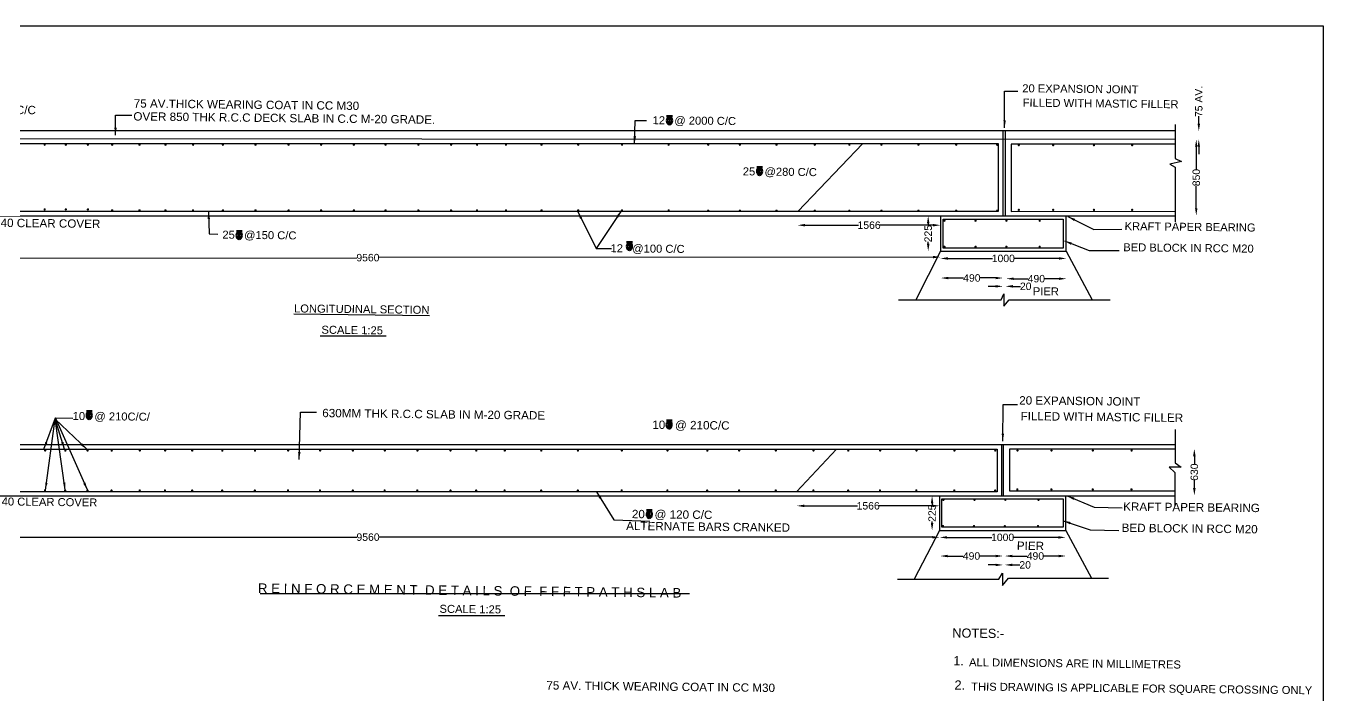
# Model space of a CAD drawing. Header units: millimetres. Extents: x 459 to 17490, y 246 to 12188.
# Drawn here: x 6142 to 17488, y 6332 to 12188 of the extents above; entities that cross this region are included whole.
import ezdxf

# ---------------------------------------------------------------- set-up
doc = ezdxf.new("R2010")
doc.units = ezdxf.units.MM
doc.header["$MEASUREMENT"] = 0
for name, color, linetype in [('DIM', 7, 'Continuous'), ('DWG', 7, 'Continuous'), ('TXT', 7, 'Continuous'), ('TXT @ 1', 7, 'Continuous')]:
    doc.layers.add(name, color=color, linetype=linetype)
doc.styles.add('Notes', font='arial.ttf', dxfattribs={"height": 0.1})
doc.styles.get("Standard").update_dxf_attribs({"font": 'arial.ttf'})
doc.dimstyles.new('Civil', dxfattribs={"dimtxt": 65, "dimasz": 65, "dimexe": 0.1, "dimexo": 0.0625, "dimgap": 0.09, "dimtad": 0, "dimdec": 0, "dimzin": 12, "dimdsep": 46, "dimtxsty": 'Standard', "dimcen": 0.1, "dimse1": 1, "dimse2": 1, "dimadec": 5, "dimazin": 2, "dimtfac": 1, "dimtdec": 0, "dimtofl": 0, "dimtmove": 0, "dimatfit": 3, "dimfxl": 1, "dimfrac": 1, "dimtolj": 1, "dimtzin": 0, "dimarcsym": 0})

# ---------------------------------------------------------------- blocks, each defined once
blk = doc.blocks.new('*D9')
at = {"layer": 'Defpoints', "color": 0, "transparency": 16777216}
for p in [(4124, 10237), (14141, 10248), (14141, 10165)]:
    blk.add_point(p, dxfattribs=at)
at = {"layer": 'DIM', "color": 0, "lineweight": -2, "transparency": 16777216}
for p, q in [((4189, 10154), (9035, 10159)), ((14076, 10165), (9230, 10160))]:
    blk.add_line(p, q, dxfattribs=at)
at = {"layer": 'DIM', "color": 0, "transparency": 16777216}
for points in [[(4189, 10165), (4189, 10143), (4124, 10154)], [(14076, 10176), (14076, 10154), (14141, 10165)]]:
    blk.add_solid(points, dxfattribs=at)
at = {"layer": 'DIM', "color": 0, "transparency": 16777216, "insert": (9133, 10160), "char_height": 65, "attachment_point": 5, "rotation": 0.0644}
blk.add_mtext('\\A1;9560', dxfattribs=at)
blk = doc.blocks.new('*D10')
at = {"layer": 'Defpoints', "color": 0, "transparency": 16777216}
for p in [(12892, 10458), (12892, 10444), (14141, 10458)]:
    blk.add_point(p, dxfattribs=at)
at = {"layer": 'DIM', "color": 0, "lineweight": -2, "transparency": 16777216}
for p, q in [((12957, 10444), (13423, 10444)), ((14076, 10444), (13611, 10444))]:
    blk.add_line(p, q, dxfattribs=at)
at = {"layer": 'DIM', "color": 0, "transparency": 16777216}
for points in [[(12957, 10455), (12957, 10433), (12892, 10444)], [(14076, 10455), (14076, 10433), (14141, 10444)]]:
    blk.add_solid(points, dxfattribs=at)
at = {"layer": 'DIM', "color": 0, "transparency": 16777216, "insert": (13517, 10444), "char_height": 65, "attachment_point": 5}
blk.add_mtext('\\A1;1566', dxfattribs=at)
blk = doc.blocks.new('*D11')
at = {"layer": 'Defpoints', "color": 0, "transparency": 16777216}
for p in [(14034, 10525), (14141, 10525), (14141, 10216)]:
    blk.add_point(p, dxfattribs=at)
at = {"layer": 'DIM', "color": 0, "lineweight": -2, "transparency": 16777216}
for p, q in [((14034, 10460), (14034, 10443)), ((14034, 10281), (14034, 10298))]:
    blk.add_line(p, q, dxfattribs=at)
at = {"layer": 'DIM', "color": 0, "transparency": 16777216}
for points in [[(14023, 10460), (14045, 10460), (14034, 10525)], [(14023, 10281), (14045, 10281), (14034, 10216)]]:
    blk.add_solid(points, dxfattribs=at)
at = {"layer": 'DIM', "color": 0, "transparency": 16777216, "insert": (14034, 10370), "char_height": 65, "attachment_point": 5, "rotation": 90}
blk.add_mtext('\\A1;225', dxfattribs=at)
blk = doc.blocks.new('*D12')
at = {"layer": 'Defpoints', "color": 0, "transparency": 16777216}
for p in [(14141, 10216), (15242, 10216), (15242, 10153)]:
    blk.add_point(p, dxfattribs=at)
at = {"layer": 'DIM', "color": 0, "lineweight": -2, "transparency": 16777216}
for p, q in [((14206, 10153), (14597, 10153)), ((15177, 10153), (14785, 10153))]:
    blk.add_line(p, q, dxfattribs=at)
at = {"layer": 'DIM', "color": 0, "transparency": 16777216}
for points in [[(14206, 10164), (14206, 10142), (14141, 10153)], [(15177, 10164), (15177, 10142), (15242, 10153)]]:
    blk.add_solid(points, dxfattribs=at)
at = {"layer": 'DIM', "color": 0, "transparency": 16777216, "insert": (14691, 10153), "char_height": 65, "attachment_point": 5}
blk.add_mtext('\\A1;1000', dxfattribs=at)
blk = doc.blocks.new('*D13')
at = {"layer": 'Defpoints', "color": 0, "transparency": 16777216}
for p in [(14144, 9997), (14688, 9997), (14688, 9982)]:
    blk.add_point(p, dxfattribs=at)
at = {"layer": 'DIM', "color": 0, "lineweight": -2, "transparency": 16777216}
for p, q in [((14209, 9982), (14343, 9982)), ((14623, 9982), (14489, 9982))]:
    blk.add_line(p, q, dxfattribs=at)
at = {"layer": 'DIM', "color": 0, "transparency": 16777216}
for points in [[(14209, 9992), (14209, 9971), (14144, 9982)], [(14623, 9992), (14623, 9971), (14688, 9982)]]:
    blk.add_solid(points, dxfattribs=at)
at = {"layer": 'DIM', "color": 0, "transparency": 16777216, "insert": (14416, 9982), "char_height": 65, "attachment_point": 5}
blk.add_mtext('\\A1;490', dxfattribs=at)
blk = doc.blocks.new('*D14')
at = {"layer": 'Defpoints', "color": 0, "transparency": 16777216}
for p in [(14688, 9982), (14710, 9982), (14710, 9909)]:
    blk.add_point(p, dxfattribs=at)
at = {"layer": 'DIM', "color": 0, "lineweight": -2, "transparency": 16777216}
for p, q in [((14623, 9909), (14558, 9909)), ((14775, 9909), (14840, 9909))]:
    blk.add_line(p, q, dxfattribs=at)
at = {"layer": 'DIM', "color": 0, "transparency": 16777216}
for points in [[(14623, 9920), (14623, 9898), (14688, 9909)], [(14775, 9920), (14775, 9898), (14710, 9909)]]:
    blk.add_solid(points, dxfattribs=at)
at = {"layer": 'DIM', "color": 0, "transparency": 16777216, "insert": (14887, 9909), "char_height": 65, "attachment_point": 5}
blk.add_mtext('\\A1;20', dxfattribs=at)
blk = doc.blocks.new('*D15')
at = {"layer": 'Defpoints', "color": 0, "transparency": 16777216}
for p in [(14717, 9910), (15244, 9976), (15244, 9910)]:
    blk.add_point(p, dxfattribs=at)
at = {"layer": 'DIM', "color": 0, "lineweight": -2, "transparency": 16777216}
for p, q in [((14782, 9976), (14907, 9976)), ((15179, 9976), (15053, 9976))]:
    blk.add_line(p, q, dxfattribs=at)
at = {"layer": 'DIM', "color": 0, "transparency": 16777216}
for points in [[(14782, 9986), (14782, 9965), (14717, 9976)], [(15179, 9986), (15179, 9965), (15244, 9976)]]:
    blk.add_solid(points, dxfattribs=at)
at = {"layer": 'DIM', "color": 0, "transparency": 16777216, "insert": (14980, 9976), "char_height": 65, "attachment_point": 5}
blk.add_mtext('\\A1;490', dxfattribs=at)
blk = doc.blocks.new('*D16')
at = {"layer": 'Defpoints', "color": 0, "transparency": 16777216}
for p in [(16345, 11195), (16379, 11195), (16345, 10528)]:
    blk.add_point(p, dxfattribs=at)
at = {"layer": 'DIM', "color": 0, "lineweight": -2, "transparency": 16777216}
for p, q in [((16379, 11130), (16379, 10933)), ((16379, 10593), (16379, 10789))]:
    blk.add_line(p, q, dxfattribs=at)
at = {"layer": 'DIM', "color": 0, "transparency": 16777216}
for points in [[(16368, 11130), (16389, 11130), (16379, 11195)], [(16368, 10593), (16389, 10593), (16379, 10528)]]:
    blk.add_solid(points, dxfattribs=at)
at = {"layer": 'DIM', "color": 0, "transparency": 16777216, "insert": (16379, 10861), "char_height": 65, "attachment_point": 5, "rotation": 90}
blk.add_mtext('\\A1;850', dxfattribs=at)
blk = doc.blocks.new('*D17')
at = {"layer": 'Defpoints', "color": 0, "transparency": 16777216}
for p in [(16379, 11267), (16401, 11267), (16379, 11195)]:
    blk.add_point(p, dxfattribs=at)
at = {"layer": 'DIM', "color": 0, "lineweight": -2, "transparency": 16777216}
for p, q in [((16401, 11332), (16401, 11397)), ((16401, 11130), (16401, 11065))]:
    blk.add_line(p, q, dxfattribs=at)
at = {"layer": 'DIM', "color": 0, "transparency": 16777216}
for points in [[(16390, 11332), (16412, 11332), (16401, 11267)], [(16390, 11130), (16412, 11130), (16401, 11195)]]:
    blk.add_solid(points, dxfattribs=at)
at = {"layer": 'DIM', "color": 0, "transparency": 16777216, "insert": (16401, 11527), "char_height": 65, "attachment_point": 5, "rotation": 90}
blk.add_mtext('\\A1;75 AV.', dxfattribs=at)
blk = doc.blocks.new('*D18')
at = {"layer": 'Defpoints', "color": 0, "transparency": 16777216}
for p in [(16325, 8487), (16362, 8487), (16325, 8079)]:
    blk.add_point(p, dxfattribs=at)
at = {"layer": 'DIM', "color": 0, "lineweight": -2, "transparency": 16777216}
for p, q in [((16362, 8422), (16362, 8355)), ((16362, 8144), (16362, 8211))]:
    blk.add_line(p, q, dxfattribs=at)
at = {"layer": 'DIM', "color": 0, "transparency": 16777216}
for points in [[(16351, 8422), (16373, 8422), (16362, 8487)], [(16351, 8144), (16373, 8144), (16362, 8079)]]:
    blk.add_solid(points, dxfattribs=at)
at = {"layer": 'DIM', "color": 0, "transparency": 16777216, "insert": (16362, 8283), "char_height": 65, "attachment_point": 5, "rotation": 90}
blk.add_mtext('\\A1;630', dxfattribs=at)
blk = doc.blocks.new('*D19')
at = {"layer": 'Defpoints', "color": 0, "transparency": 16777216}
for p in [(14139, 7529), (14688, 7549), (14688, 7529)]:
    blk.add_point(p, dxfattribs=at)
at = {"layer": 'DIM', "color": 0, "lineweight": -2, "transparency": 16777216}
for p, q in [((14204, 7549), (14340, 7549)), ((14623, 7549), (14486, 7549))]:
    blk.add_line(p, q, dxfattribs=at)
at = {"layer": 'DIM', "color": 0, "transparency": 16777216}
for points in [[(14204, 7560), (14204, 7538), (14139, 7549)], [(14623, 7560), (14623, 7538), (14688, 7549)]]:
    blk.add_solid(points, dxfattribs=at)
at = {"layer": 'DIM', "color": 0, "transparency": 16777216, "insert": (14413, 7549), "char_height": 65, "attachment_point": 5}
blk.add_mtext('\\A1;490', dxfattribs=at)
blk = doc.blocks.new('*D20')
at = {"layer": 'Defpoints', "color": 0, "transparency": 16777216}
for p in [(14688, 7549), (14705, 7549), (14705, 7471)]:
    blk.add_point(p, dxfattribs=at)
at = {"layer": 'DIM', "color": 0, "lineweight": -2, "transparency": 16777216}
for p, q in [((14623, 7471), (14558, 7471)), ((14770, 7471), (14835, 7471))]:
    blk.add_line(p, q, dxfattribs=at)
at = {"layer": 'DIM', "color": 0, "transparency": 16777216}
for points in [[(14623, 7482), (14623, 7460), (14688, 7471)], [(14770, 7482), (14770, 7460), (14705, 7471)]]:
    blk.add_solid(points, dxfattribs=at)
at = {"layer": 'DIM', "color": 0, "transparency": 16777216, "insert": (14882, 7471), "char_height": 65, "attachment_point": 5}
blk.add_mtext('\\A1;20', dxfattribs=at)
blk = doc.blocks.new('*D21')
at = {"layer": 'Defpoints', "color": 0, "transparency": 16777216}
for p in [(15239, 7549), (14705, 7471), (15239, 7471)]:
    blk.add_point(p, dxfattribs=at)
at = {"layer": 'DIM', "color": 0, "lineweight": -2, "transparency": 16777216}
for p, q in [((14770, 7549), (14899, 7549)), ((15174, 7549), (15045, 7549))]:
    blk.add_line(p, q, dxfattribs=at)
at = {"layer": 'DIM', "color": 0, "transparency": 16777216}
for points in [[(14770, 7560), (14770, 7538), (14705, 7549)], [(15174, 7560), (15174, 7538), (15239, 7549)]]:
    blk.add_solid(points, dxfattribs=at)
at = {"layer": 'DIM', "color": 0, "transparency": 16777216, "insert": (14972, 7549), "char_height": 65, "attachment_point": 5}
blk.add_mtext('\\A1;490', dxfattribs=at)
blk = doc.blocks.new('*D22')
at = {"layer": 'Defpoints', "color": 0, "transparency": 16777216}
for p in [(14068, 8075), (14141, 8075), (14141, 7773)]:
    blk.add_point(p, dxfattribs=at)
at = {"layer": 'DIM', "color": 0, "lineweight": -2, "transparency": 16777216}
for p, q in [((14068, 8010), (14068, 7997)), ((14068, 7838), (14068, 7852))]:
    blk.add_line(p, q, dxfattribs=at)
at = {"layer": 'DIM', "color": 0, "transparency": 16777216}
for points in [[(14057, 8010), (14079, 8010), (14068, 8075)], [(14057, 7838), (14079, 7838), (14068, 7773)]]:
    blk.add_solid(points, dxfattribs=at)
at = {"layer": 'DIM', "color": 0, "transparency": 16777216, "insert": (14068, 7924), "char_height": 65, "attachment_point": 5, "rotation": 90}
blk.add_mtext('\\A1;225', dxfattribs=at)
blk = doc.blocks.new('*D23')
at = {"layer": 'Defpoints', "color": 0, "transparency": 16777216}
for p in [(14134, 7773), (15237, 7773), (15237, 7712)]:
    blk.add_point(p, dxfattribs=at)
at = {"layer": 'DIM', "color": 0, "lineweight": -2, "transparency": 16777216}
for p, q in [((14199, 7712), (14591, 7712)), ((15172, 7712), (14779, 7712))]:
    blk.add_line(p, q, dxfattribs=at)
at = {"layer": 'DIM', "color": 0, "transparency": 16777216}
for points in [[(14199, 7723), (14199, 7701), (14134, 7712)], [(15172, 7723), (15172, 7701), (15237, 7712)]]:
    blk.add_solid(points, dxfattribs=at)
at = {"layer": 'DIM', "color": 0, "transparency": 16777216, "insert": (14685, 7712), "char_height": 65, "attachment_point": 5}
blk.add_mtext('\\A1;1000', dxfattribs=at)
blk = doc.blocks.new('*D24')
at = {"layer": 'Defpoints', "color": 0, "transparency": 16777216}
for p in [(12885, 8003), (12885, 7988), (14134, 8003)]:
    blk.add_point(p, dxfattribs=at)
at = {"layer": 'DIM', "color": 0, "lineweight": -2, "transparency": 16777216}
for p, q in [((12950, 7988), (13415, 7988)), ((14069, 7988), (13603, 7988))]:
    blk.add_line(p, q, dxfattribs=at)
at = {"layer": 'DIM', "color": 0, "transparency": 16777216}
for points in [[(12950, 7999), (12950, 7977), (12885, 7988)], [(14069, 7999), (14069, 7977), (14134, 7988)]]:
    blk.add_solid(points, dxfattribs=at)
at = {"layer": 'DIM', "color": 0, "transparency": 16777216, "insert": (13509, 7988), "char_height": 65, "attachment_point": 5}
blk.add_mtext('\\A1;1566', dxfattribs=at)
blk = doc.blocks.new('*D25')
at = {"layer": 'Defpoints', "color": 0, "transparency": 16777216}
for p in [(4135, 7776), (4135, 7715), (14134, 7773)]:
    blk.add_point(p, dxfattribs=at)
at = {"layer": 'DIM', "color": 0, "lineweight": -2, "transparency": 16777216}
for p, q in [((4200, 7715), (9037, 7714)), ((14069, 7713), (9231, 7714))]:
    blk.add_line(p, q, dxfattribs=at)
at = {"layer": 'DIM', "color": 0, "transparency": 16777216}
for points in [[(4200, 7726), (4200, 7705), (4135, 7715)], [(14069, 7724), (14069, 7702), (14134, 7713)]]:
    blk.add_solid(points, dxfattribs=at)
at = {"layer": 'DIM', "color": 0, "transparency": 16777216, "insert": (9134, 7714), "char_height": 65, "attachment_point": 5, "rotation": 359.9859}
blk.add_mtext('\\A1;9560', dxfattribs=at)

msp = doc.modelspace()

# ---------------------------------------------------------------- linework, layer by layer
at = {"layer": 'DWG'}
for points in [[(4123.7, 10527.1), (4123.7, 10237), (3013.6, 10237), (3013.6, 11202.6), (2249.6, 11202.6), (2249.6, 11271.9), (16197.6, 11271.9)], [(14689.9, 10525.2), (14689.9, 11271.9)], [(14706.8, 11271.9), (14706.8, 10525.2)], [(16194.5, 11325.5), (16194.5, 11027.5), (16251, 11000.9), (16147.4, 10977.3), (16192.9, 10950.7)], [(2249.6, 11158.5), (14647.3, 11158.5), (14647.3, 10562.6), (3634, 10562.6), (3634, 11158.5)], [(3013.6, 11202.6), (16194.5, 11195.7)], [(12894.4, 10562.6), (13462, 11158.5)], [(16194.5, 11154.6), (14758.3, 11154.6), (14758.3, 10563.5)], [(3583.4, 11086.9), (3583.4, 10525.2), (4355.7, 10525.2), (5923.8, 10525.2), (11605.5, 10525.2)], [(14758.3, 10563.5), (16192.9, 10568)], [(16192.9, 10568), (16192.9, 10474)], [(11605.5, 10525.2), (16192.9, 10525.2)], [(14141.1, 10525.2), (14141.1, 10215.8), (15241.8, 10215.8), (15241.8, 10525.2)], [(14141.1, 10215.8), (13926.8, 9792)], [(15241.8, 10215.8), (15467.5, 9792)], [(13773.6, 9792), (14671.3, 9792), (14695, 9843.7), (14695, 9736), (14742.5, 9792), (15625, 9792)], [(16193, 8657.2), (16193, 8365.2), (16247.5, 8326), (16142.8, 8326), (16190.8, 8280.2), (16190.8, 7988.2)], [(4125.9, 8075.5), (4125.9, 7795.3), (3013.1, 7795.3), (3013.1, 8526.2), (16193, 8526.2)], [(14679.1, 8075.5), (14679.1, 8526.2)], [(14691.5, 8075.5), (14691.5, 8526.2)], [(3581.8, 8482.8), (14636.1, 8482.8), (14636.1, 8111.9), (3630.1, 8111.9), (3630.1, 8482.8)], [(12882.7, 8111.9), (13232.3, 8482.8)], [(16193, 8483.6), (14744.6, 8483.6), (14744.6, 8119.9), (16190.8, 8119.9)], [(3561.8, 8075.5), (16190.8, 8075.5)], [(14133.5, 8075.5), (14133.5, 7773.3), (15237.2, 7773.3), (15237.2, 8075.5)], [(14133.5, 7773.3), (13911.7, 7346.3)], [(15237.2, 7773.3), (15462.1, 7354.6)], [(13766.4, 7346.3), (14650.4, 7346.3), (14683.7, 7400.3), (14683.7, 7292.3), (14735.7, 7354.6), (15611.4, 7354.6)]]:
    msp.add_lwpolyline(points, dxfattribs=at)
at = {"layer": 'DWG', "const_width": 10}
for points in [[(6300.4, 11148.5, 1), (6310.4, 11148.5, 1)], [(6485.7, 11148.5, 1), (6495.7, 11148.5, 1)], [(6678.5, 11148.5, 1), (6688.5, 11148.5, 1)], [(6890.8, 11148.5, 1), (6900.8, 11148.5, 1)], [(7129.9, 11148.5, 1), (7139.9, 11148.5, 1)], [(7357.1, 11148.5, 1), (7367.1, 11148.5, 1)], [(7598.3, 11148.5, 1), (7608.3, 11148.5, 1)], [(7859.9, 11148.5, 1), (7869.9, 11148.5, 1)], [(8144.8, 11148.5, 1), (8154.8, 11148.5, 1)], [(8434.4, 11148.5, 1), (8444.4, 11148.5, 1)], [(8718.4, 11148.5, 1), (8728.4, 11148.5, 1)], [(9005.1, 11148.5, 1), (9015.1, 11148.5, 1)], [(9282.6, 11148.5, 1), (9292.6, 11148.5, 1)], [(9569.4, 11148.5, 1), (9579.4, 11148.5, 1)], [(9855.2, 11148.5, 1), (9865.2, 11148.5, 1)], [(10082.5, 11148.5, 1), (10092.5, 11148.5, 1)], [(10335.8, 11148.5, 1), (10345.8, 11148.5, 1)], [(10646.8, 11148.5, 1), (10656.8, 11148.5, 1)], [(10968, 11148.5, 1), (10978, 11148.5, 1)], [(11350.7, 11148.5, 1), (11360.7, 11148.5, 1)], [(11758.6, 11148.5, 1), (11768.6, 11148.5, 1)], [(12105.2, 11148.5, 1), (12115.2, 11148.5, 1)], [(12381.8, 11148.5, 1), (12391.8, 11148.5, 1)], [(12702.1, 11148.5, 1), (12712.1, 11148.5, 1)], [(13036.4, 11148.5, 1), (13046.4, 11148.5, 1)], [(13339.3, 11148.5, 1), (13349.3, 11148.5, 1)], [(13619.4, 11148.5, 1), (13629.4, 11148.5, 1)], [(13943.2, 11148.5, 1), (13953.2, 11148.5, 1)], [(14274.1, 11148.5, 1), (14284.1, 11148.5, 1)], [(14632.5, 11148.2, 1), (14642.5, 11148.2, 1)], [(14821.1, 11144.8, 1), (14831.1, 11144.8, 1)], [(15122.2, 11144.8, 1), (15132.2, 11144.8, 1)], [(15479, 11144.8, 1), (15489, 11144.8, 1)], [(15812.5, 11144.8, 1), (15822.5, 11144.8, 1)], [(6300.4, 10582.3, 1), (6310.4, 10582.3, 1)], [(6485.7, 10582.3, 1), (6495.7, 10582.3, 1)], [(6678.5, 10582.3, 1), (6688.5, 10582.3, 1)], [(6890.8, 10574.1, 1), (6900.8, 10574.1, 1)], [(7129.9, 10574.1, 1), (7139.9, 10574.1, 1)], [(7357.1, 10574.1, 1), (7367.1, 10574.1, 1)], [(7598.3, 10574.1, 1), (7608.3, 10574.1, 1)], [(7859.9, 10574.1, 1), (7869.9, 10574.1, 1)], [(8144.8, 10574.1, 1), (8154.8, 10574.1, 1)], [(8434.4, 10574.1, 1), (8444.4, 10574.1, 1)], [(8718.4, 10574.1, 1), (8728.4, 10574.1, 1)], [(9005.1, 10574.1, 1), (9015.1, 10574.1, 1)], [(9282.6, 10574.1, 1), (9292.6, 10574.1, 1)], [(9569.4, 10574.1, 1), (9579.4, 10574.1, 1)], [(9855.2, 10574.1, 1), (9865.2, 10574.1, 1)], [(10082.5, 10574.1, 1), (10092.5, 10574.1, 1)], [(10335.8, 10574.1, 1), (10345.8, 10574.1, 1)], [(10646.8, 10574.1, 1), (10656.8, 10574.1, 1)], [(10968, 10574.1, 1), (10978, 10574.1, 1)], [(11350.7, 10574.1, 1), (11360.7, 10574.1, 1)], [(11758.6, 10574.1, 1), (11768.6, 10574.1, 1)], [(12105.2, 10571.4, 1), (12115.2, 10571.4, 1)], [(12381.8, 10571.4, 1), (12391.8, 10571.4, 1)], [(12702.1, 10571.4, 1), (12712.1, 10571.4, 1)], [(13036.4, 10571.4, 1), (13046.4, 10571.4, 1)], [(13339.3, 10571.4, 1), (13349.3, 10571.4, 1)], [(13619.4, 10571.4, 1), (13629.4, 10571.4, 1)], [(13943.2, 10571.4, 1), (13953.2, 10571.4, 1)], [(14274.1, 10571.4, 1), (14284.1, 10571.4, 1)], [(14632.5, 10571.1, 1), (14642.5, 10571.1, 1)], [(14821.1, 10578.4, 1), (14831.1, 10578.4, 1)], [(15122.2, 10578.4, 1), (15132.2, 10578.4, 1)], [(15479, 10578.4, 1), (15489, 10578.4, 1)], [(15812.5, 10578.4, 1), (15822.5, 10578.4, 1)], [(14171, 10483.4, 1), (14181, 10483.4, 1)], [(14443.1, 10483.4, 1), (14453.1, 10483.4, 1)], [(14713, 10483.4, 1), (14723, 10483.4, 1)], [(15004.2, 10483.4, 1), (15014.2, 10483.4, 1)], [(14171, 10255.3, 1), (14181, 10255.3, 1)], [(14443.1, 10255.3, 1), (14453.1, 10255.3, 1)], [(14713, 10255.3, 1), (14723, 10255.3, 1)], [(15004.2, 10255.3, 1), (15014.2, 10255.3, 1)], [(6304.3, 8472.4, 1), (6314.3, 8472.4, 1)], [(6481.6, 8472.4, 1), (6491.6, 8472.4, 1)], [(6675.8, 8472.4, 1), (6685.8, 8472.4, 1)], [(6886.9, 8472.4, 1), (6896.9, 8472.4, 1)], [(7133.1, 8472.4, 1), (7143.1, 8472.4, 1)], [(7354, 8472.4, 1), (7364, 8472.4, 1)], [(7591.5, 8472.4, 1), (7601.5, 8472.4, 1)], [(7854.7, 8472.4, 1), (7864.7, 8472.4, 1)], [(8140.3, 8472.4, 1), (8150.3, 8472.4, 1)], [(8430.1, 8472.4, 1), (8440.1, 8472.4, 1)], [(8709.9, 8472.4, 1), (8719.9, 8472.4, 1)], [(8996.9, 8472.4, 1), (9006.9, 8472.4, 1)], [(9275.5, 8472.4, 1), (9285.5, 8472.4, 1)], [(9561.1, 8472.4, 1), (9571.1, 8472.4, 1)], [(9851, 8472.4, 1), (9861, 8472.4, 1)], [(10075.9, 8472.4, 1), (10085.9, 8472.4, 1)], [(10325, 8472.4, 1), (10335, 8472.4, 1)], [(10644.4, 8472.4, 1), (10654.4, 8472.4, 1)], [(10965.2, 8472.4, 1), (10975.2, 8472.4, 1)], [(11348.8, 8472.4, 1), (11358.8, 8472.4, 1)], [(11748.4, 8472.4, 1), (11758.4, 8472.4, 1)], [(12097.3, 8472.4, 1), (12107.3, 8472.4, 1)], [(12375.8, 8472.4, 1), (12385.8, 8472.4, 1)], [(12696.6, 8472.4, 1), (12706.6, 8472.4, 1)], [(13025.8, 8472.4, 1), (13035.8, 8472.4, 1)], [(13329.8, 8472.4, 1), (13339.8, 8472.4, 1)], [(13608.3, 8472.4, 1), (13618.3, 8472.4, 1)], [(13926.2, 8472.4, 1), (13936.2, 8472.4, 1)], [(14258.3, 8472.4, 1), (14268.3, 8472.4, 1)], [(14615.7, 8472.4, 1), (14625.7, 8472.4, 1)], [(14809.9, 8472.4, 1), (14819.9, 8472.4, 1)], [(15108.1, 8472.4, 1), (15118.1, 8472.4, 1)], [(15469.4, 8472.4, 1), (15479.4, 8472.4, 1)], [(15808.2, 8472.4, 1), (15818.2, 8472.4, 1)], [(6303.2, 8122.2, 1), (6313.2, 8122.2, 1)], [(6480.5, 8122.2, 1), (6490.5, 8122.2, 1)], [(6674.7, 8122.2, 1), (6684.7, 8122.2, 1)], [(6885.7, 8122.2, 1), (6895.7, 8122.2, 1)], [(7132, 8122.2, 1), (7142, 8122.2, 1)], [(7352.9, 8122.2, 1), (7362.9, 8122.2, 1)], [(7590.4, 8122.2, 1), (7600.4, 8122.2, 1)], [(7853.5, 8122.2, 1), (7863.5, 8122.2, 1)], [(8139.2, 8122.2, 1), (8149.2, 8122.2, 1)], [(8429, 8122.2, 1), (8439, 8122.2, 1)], [(8708.7, 8122.2, 1), (8718.7, 8122.2, 1)], [(8995.8, 8122.2, 1), (9005.8, 8122.2, 1)], [(9274.4, 8122.2, 1), (9284.4, 8122.2, 1)], [(9560, 8122.2, 1), (9570, 8122.2, 1)], [(9849.9, 8122.2, 1), (9859.9, 8122.2, 1)], [(10074.8, 8122.2, 1), (10084.8, 8122.2, 1)], [(10323.8, 8122.2, 1), (10333.8, 8122.2, 1)], [(10643.2, 8122.2, 1), (10653.2, 8122.2, 1)], [(10964.1, 8122.2, 1), (10974.1, 8122.2, 1)], [(11347.6, 8122.2, 1), (11357.6, 8122.2, 1)], [(11747.3, 8122.2, 1), (11757.3, 8122.2, 1)], [(12096.2, 8122.2, 1), (12106.2, 8122.2, 1)], [(12374.6, 8122.2, 1), (12384.6, 8122.2, 1)], [(12695.4, 8122.2, 1), (12705.4, 8122.2, 1)], [(13024.7, 8122.2, 1), (13034.7, 8122.2, 1)], [(13328.6, 8122.2, 1), (13338.6, 8122.2, 1)], [(13607.2, 8122.2, 1), (13617.2, 8122.2, 1)], [(13925.1, 8122.2, 1), (13935.1, 8122.2, 1)], [(14257.2, 8122.2, 1), (14267.2, 8122.2, 1)], [(14614.6, 8122.2, 1), (14624.6, 8122.2, 1)], [(14808.7, 8132, 1), (14818.7, 8132, 1)], [(15106.9, 8132, 1), (15116.9, 8132, 1)], [(15468.3, 8132, 1), (15478.3, 8132, 1)], [(15807, 8132, 1), (15817, 8132, 1)], [(14161.9, 8041, 1), (14171.9, 8041, 1)], [(14433.4, 8041, 1), (14443.4, 8041, 1)], [(14703.7, 8041, 1), (14713.7, 8041, 1)], [(14993.7, 8041, 1), (15003.7, 8041, 1)], [(14157.6, 7810.6, 1), (14167.6, 7810.6, 1)], [(14429.1, 7810.6, 1), (14439.1, 7810.6, 1)], [(14699.5, 7810.6, 1), (14709.5, 7810.6, 1)], [(14989.4, 7810.6, 1), (14999.4, 7810.6, 1)]]:
    msp.add_lwpolyline(points, format="xyb", close=True, dxfattribs=at)
at = {"layer": 'DWG'}
for points in [[(14165.3, 10495.5), (15213.3, 10495.5), (15213.3, 10244.2), (14165.3, 10244.2)], [(14153, 8049.6), (15214.6, 8049.6), (15214.6, 7800.8), (14153, 7800.8)]]:
    msp.add_lwpolyline(points, close=True, dxfattribs=at)
at = {"layer": 'TXT'}
for p, q in [((8715.7, 9476.9), (9291.7, 9476.9)), ((8190.9, 7220.1), (11946.1, 7220.1)), ((9750.2, 7028.8), (10331, 7028.8))]:
    msp.add_line(p, q, dxfattribs=at)
msp.add_lwpolyline([(17487.9, 246.1), (459.3, 246.1), (459.3, 12187.9), (17487.9, 12187.9)], close=True, dxfattribs=at)
at = {"layer": 'TXT', "lineweight": 53}
for points in [[(11769.8, 11332.6), (11769.8, 11397.2), (11746.3, 11397.2)], [(11769.8, 11397.2), (11796.1, 11397.2)], [(12557.7, 10888.7), (12557.7, 10953.2), (12534.2, 10953.2)], [(12557.7, 10953.2), (12584, 10953.2)], [(8005.7, 10328.5), (8005.7, 10393.1), (7982.2, 10393.1)], [(8005.7, 10393.1), (8032, 10393.1)], [(11419.8, 10231.7), (11419.8, 10296.3), (11396.3, 10296.3)], [(11419.8, 10296.3), (11446.1, 10296.3)], [(6694.1, 8753), (6694.1, 8817.6), (6670.6, 8817.6)], [(6694.1, 8817.6), (6720.4, 8817.6)], [(11766.9, 8670.6), (11766.9, 8735.2), (11743.4, 8735.2)], [(11766.9, 8735.2), (11793.1, 8735.2)], [(11593.9, 7887.1), (11593.9, 7951.7), (11570.4, 7951.7)], [(11593.9, 7951.7), (11620.2, 7951.7)]]:
    msp.add_lwpolyline(points, dxfattribs=at)
at = {"layer": 'TXT'}
msp.add_lwpolyline([(16192.9, 10950.7), (16194.1, 10568)], dxfattribs=at)
at = {"layer": 'TXT', "lineweight": 53}
for centre in [(11770.9, 11359.1), (12558.8, 10915.2), (8006.8, 10355), (11420.9, 10258.2), (6695.2, 8779.5), (11767.9, 8697.1), (11595, 7913.6)]:
    msp.add_ellipse(centre, major_axis=(-1.1, -33.3), ratio=0.6634935, dxfattribs=at)

# ---------------------------------------------------------------- texts
at = {"layer": 'TXT @ 1', "style": 'Notes'}
for s, height, p in [('20 EXPANSION JOINT', 70, (14856.7, 11607.5)), ('12   @ 200 C/C', 73, (5524.2, 11422.7)), ('75 AV.THICK WEARING COAT IN CC M30', 73, (7084.5, 11473.9)), ('FILLED WITH MASTIC FILLER', 70, (14859.7, 11482.3)), ('OVER 850 THK R.C.C DECK SLAB IN C.C M-20 GRADE.', 73, (7081.1, 11360.3)), ('12   @ 2000 C/C', 70, (11623, 11328.5)), ('25   @280 C/C', 70, (12411.9, 10880.4)), ('40 CLEAR COVER', 73, (5919.6, 10428.9)), ('KRAFT PAPER BEARING', 70, (15751.4, 10401)), ('25   @150 C/C', 70, (7859.7, 10326.6)), ('12   @100 C/C', 70, (11254.9, 10208.3)), ('BED BLOCK IN RCC M20', 70, (15739.9, 10216.6)), ('PIER', 70, (14948.9, 9831.6)), ('%%ULONGITUDINAL SECTION', 70, (8486.4, 9681.1)), ('SCALE 1:25', 70, (8726.3, 9494.6)), ('20 EXPANSION JOINT', 73, (14829.6, 8875.1)), ('10   @ 210C/C/', 70, (6550.1, 8739.9)), ('630MM THK R.C.C SLAB IN M-20 GRADE', 73, (8733.5, 8764.4)), ('FILLED WITH MASTIC FILLER', 73, (14841.7, 8737.8)), ('10   @ 210C/C', 73, (11620.3, 8662.2)), ('40 CLEAR COVER', 70, (5929.1, 7991.8)), ('20   @ 120 C/C', 73, (11441.6, 7880.5)), ('KRAFT PAPER BEARING', 73, (15739.2, 7946.1)), ('ALTERNATE BARS CRANKED', 73, (11391.6, 7777)), ('BED BLOCK IN RCC M20', 73, (15725.8, 7760.2)), ('PIER', 73, (14809.2, 7603.3)), ('R E I N F O R C E M E N T  D E T A I L S  O F  F F F T P A T H S L A B', 83, (8170.3, 7226.3)), ('SCALE 1:25', 70, (9759.1, 7052.3)), ('NOTES:-', 80, (14244.4, 6835.9)), ('1.', 80, (14252.8, 6593)), ('ALL DIMENSIONS ARE IN MILLIMETRES', 70, (14391.2, 6584.8)), ('75 AV. THICK WEARING COAT IN CC M30', 73, (10693.8, 6381)), ('2.', 80, (14263.7, 6380.9)), ('THIS DRAWING IS APPLICABLE FOR SQUARE CROSSING ONLY', 70, (14409.9, 6372.2))]:
    msp.add_text(s, height=height, rotation=359.36395, dxfattribs=at).set_placement(p)
for s, p in [('NOTES:-', (14284.2, 7012.9)), ('ALL DIMENSIONS ARE IN MILLIMETRES', (14284.5, 7012))]:
    msp.add_text(s, height=0.1, dxfattribs=at).set_placement(p)

# ---------------------------------------------------------------- dimensions: what is measured, and where the dimension line sits
at = {"layer": 'DIM'}
for p1, p2, distance, text, picture, middle in [((16378.5, 11194.6), (16378.5, 11267), -22.6, '75 AV.', '*D17', (16401.2, 11527.3)), ((16344.6, 10527.8), (16344.6, 11194.6), -33.9, '850', '*D16', (16378.5, 10861.2)), ((14141.1, 10458.1), (12892.2, 10458.1), 14.3, '1566', '*D10', (13516.7, 10443.8)), ((14141.1, 10215.8), (14141.1, 10525.2), 107.3, '225', '*D11', (14033.8, 10370.5)), ((4123.7, 10237), (14141.1, 10248.3), -83, '9560', '*D9', (9132.5, 10159.6)), ((14141.1, 10215.8), (15241.8, 10215.8), -62.8, '1000', '*D12', (14691.5, 10152.9)), ((14144.1, 9997.3), (14688.2, 9997.3), -15.8, '490', '*D13', (14416.2, 9981.6)), ((14716.6, 9909.8), (15244.1, 9909.8), 65.9, '490', '*D15', (14980.3, 9975.7)), ((14688.2, 9981.6), (14709.9, 9981.6), -72.9, '20', '*D14', (14887, 9908.7)), ((16325.4, 8079), (16325.4, 8487.4), -36.4, '630', '*D18', (16361.8, 8283.2)), ((14141.2, 7773.3), (14141.2, 8075.5), 73.4, '225', '*D22', (14067.8, 7924.4)), ((14133.5, 8003.4), (12884.8, 8003.4), 15.3, '1566', '*D24', (13509.2, 7988)), ((14133.5, 7773.3), (4135.4, 7775.7), 60.3, '9560', '*D25', (9134.4, 7714.2)), ((14133.5, 7773.3), (15237.2, 7773.3), -61.3, '1000', '*D23', (14685.4, 7712)), ((14138.7, 7529), (14687.7, 7529), 20.2, '490', '*D19', (14413.2, 7549.2)), ((14687.7, 7549.2), (14705.4, 7549.2), -78.4, '20', '*D20', (14882.5, 7470.8)), ((14705.4, 7470.8), (15239.2, 7470.8), 78.4, '490', '*D21', (14972.3, 7549.2))]:
    dim = msp.add_aligned_dim(p1=p1, p2=p2, distance=distance, text=text, dimstyle='Civil', dxfattribs=at)
    dim.commit()
    dim.dimension.update_dxf_attribs({"geometry": picture, "text_midpoint": middle})

# ---------------------------------------------------------------- leaders
at = {"layer": 'TXT'}
for points in [[(14702.3, 11297.5), (14702.3, 11616.2), (14818.3, 11616.2)], [(6924.9, 11231.5), (6926.4, 11407), (7068.6, 11407)], [(11465.9, 11158.5), (11472.2, 11360.6), (11570.2, 11360.6)], [(7738.8, 10562.6), (7745.8, 10369), (7820.6, 10366.2)], [(10968.3, 10562.6), (11129.1, 10239.8), (11264.4, 10239.8)], [(11351.2, 10572.1), (11129.1, 10239.8)], [(15256.1, 10519.1), (15482.6, 10406.8), (15726.5, 10408.5)], [(15225, 10306.5), (15441.1, 10223.6), (15705.7, 10223.6)], [(14686.3, 8555.3), (14690, 8873.6), (14814.8, 8875.5)], [(6297.6, 8482.8), (6400.9, 8758.8), (6552.1, 8756.3)], [(6311.7, 8125.8), (6397.6, 8750)], [(6485.9, 8127.2), (6397.6, 8750)], [(6479, 8482.8), (6397.9, 8747.6)], [(6673, 8482.8), (6397.9, 8747.6)], [(6679, 8127.1), (6400.9, 8758.8)], [(8531.2, 8394.1), (8542.6, 8807.8), (8683.1, 8807.8)], [(11131.4, 8111.9), (11285.2, 7867), (11598.4, 7853.9)], [(15249.2, 8075.5), (15485.8, 7975.1), (15731.6, 7969.6)], [(15214.6, 7857.8), (15451, 7777.2), (15702.3, 7773.5)]]:
    msp.add_leader(points, dimstyle='Civil', override={"dimgap": 0.09, "dimtad": 0}, dxfattribs=at)

doc.saveas('drawing.dxf')
